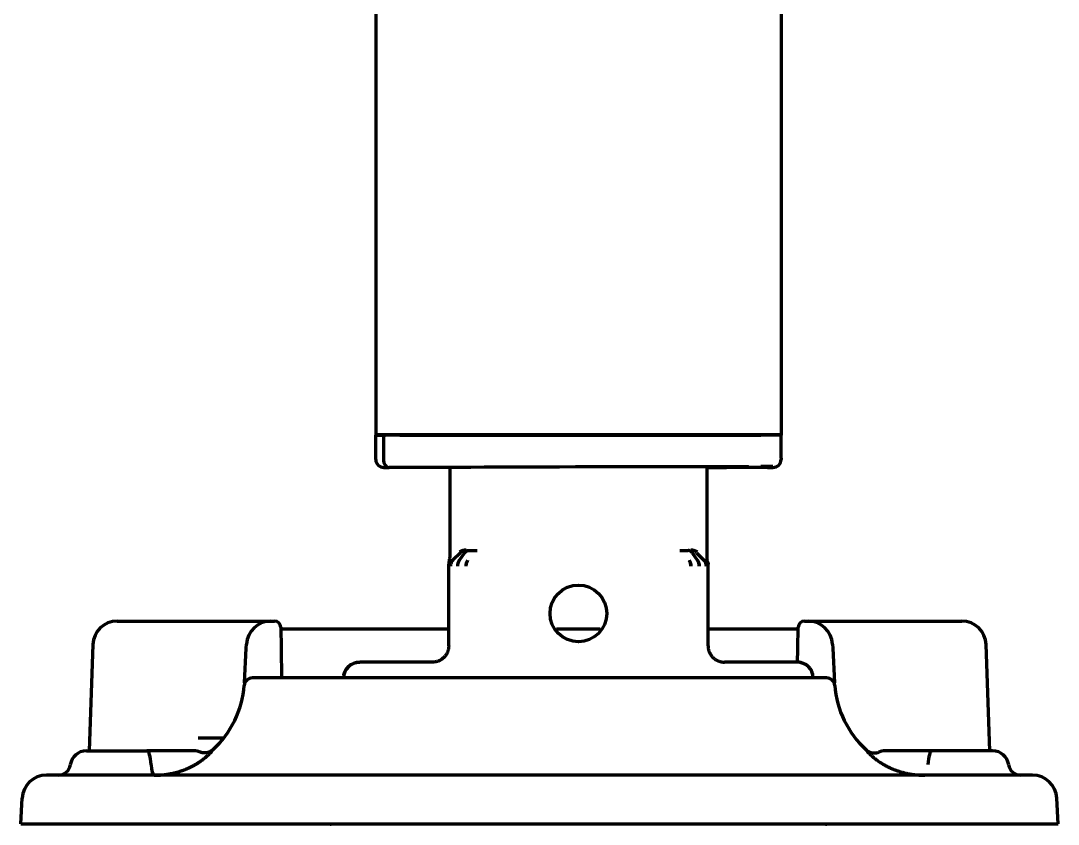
# Model space of a CAD drawing. Header units: inches. Extents: x -3077 to 7201, y 316 to 5463.
# Drawn here: x 6234.9 to 6362.9, y 1905.2 to 2004.3 of the extents above; entities that cross this region are included whole.
import ezdxf

# ---------------------------------------------------------------- set-up
doc = ezdxf.new("R2010")
doc.units = ezdxf.units.IN

msp = doc.modelspace()

# ---------------------------------------------------------------- linework, layer by layer
at = {"linetype": 'Continuous', "lineweight": 70}
for p, q in [((6328.71, 2083.76), (6328.71, 1953.26)), ((6278.71, 2030.31), (6278.71, 1953.26)), ((6278.71, 1953.26), (6278.71, 1953.21)), ((6280.51, 1953.26), (6278.71, 1953.26)), ((6278.71, 1953.21), (6279.44, 1953.21)), ((6278.71, 1950.21), (6278.71, 1953.21)), ((6279.66, 1953.21), (6279.44, 1953.21)), ((6279.66, 1953.21), (6279.89, 1953.21)), ((6279.66, 1953.21), (6279.66, 1950.21)), ((6279.66, 1953.21), (6279.66, 1950.21)), ((6279.81, 1953.21), (6279.96, 1953.26)), ((6281.66, 1953.21), (6279.89, 1953.21)), ((6326.91, 1953.26), (6280.51, 1953.26)), ((6280.96, 1953.26), (6280.81, 1953.21)), ((6281.66, 1953.21), (6326.21, 1953.21)), ((6282.42, 1953.26), (6282.32, 1953.21)), ((6282.42, 1953.26), (6282.32, 1953.21)), ((6291.23, 1953.21), (6291.08, 1953.26)), ((6306.08, 1953.21), (6305.93, 1953.26)), ((6321.64, 1953.21), (6321.49, 1953.26)), ((6328.71, 1953.21), (6326.21, 1953.21)), ((6328.71, 1953.26), (6326.91, 1953.26)), ((6327.61, 1953.21), (6327.46, 1953.26)), ((6328.71, 1953.26), (6328.71, 1953.21)), ((6328.71, 1950.35), (6328.71, 1953.21)), ((6328.71, 1950.35), (6328.71, 1950.21)), ((6280.14, 1949.21), (6280.37, 1949.21)), ((6288.86, 1949.21), (6280.37, 1949.21)), ((6288.86, 1949.21), (6280.37, 1949.21)), ((6287.83, 1949.21), (6287.83, 1938.12)), ((6319.58, 1938.12), (6319.58, 1949.3)), ((6327.04, 1949.21), (6319.58, 1949.21)), ((6327.04, 1949.21), (6319.58, 1949.21)), ((6327.04, 1949.21), (6327.27, 1949.21)), ((6289.15, 1938.7), (6288.21, 1937.76)), ((6289.67, 1938.69), (6289, 1937.74)), ((6290.16, 1938.98), (6291.2, 1938.97)), ((6316.21, 1938.97), (6317.25, 1938.98)), ((6317.74, 1938.69), (6318.41, 1937.74)), ((6318.26, 1938.7), (6319.2, 1937.76)), ((6287.71, 1927.21), (6287.71, 1937.27)), ((6289, 1937.74), (6289, 1937.74)), ((6318.41, 1937.74), (6318.41, 1937.74)), ((6319.71, 1927.21), (6319.71, 1937.27)), ((6246.8, 1930.26), (6252.3, 1930.26)), ((6252.3, 1930.26), (6259.76, 1930.26)), ((6259.76, 1930.26), (6265.75, 1930.26)), ((6265.75, 1930.26), (6266.2, 1930.26)), ((6266.2, 1930.26), (6266.23, 1930.26)), ((6331.61, 1930.26), (6331.58, 1930.26)), ((6331.61, 1930.26), (6332.06, 1930.26)), ((6332.06, 1930.26), (6338.06, 1930.26)), ((6338.06, 1930.26), (6345.51, 1930.26)), ((6345.51, 1930.26), (6351.01, 1930.26)), ((6266.98, 1929.52), (6267.03, 1926.88)), ((6287.71, 1929.26), (6266.99, 1929.26)), ((6306.4, 1929.26), (6301.01, 1929.26)), ((6330.82, 1929.26), (6319.7, 1929.26)), ((6330.78, 1926.88), (6330.83, 1929.52)), ((6243.8, 1927.36), (6243.35, 1914.26)), ((6262.51, 1922.63), (6262.73, 1926.91)), ((6262.73, 1926.91), (6262.76, 1927.41)), ((6267.03, 1926.88), (6267.09, 1923.26)), ((6330.75, 1925.11), (6330.78, 1926.88)), ((6335.05, 1927.41), (6335.08, 1926.91)), ((6335.08, 1926.91), (6335.31, 1922.63)), ((6354.46, 1914.26), (6354.01, 1927.36)), ((6285.71, 1925.21), (6276.72, 1925.21)), ((6330.69, 1925.21), (6321.71, 1925.21)), ((6334.33, 1923.26), (6263.48, 1923.26)), ((6258.91, 1915.81), (6256.81, 1915.81)), ((6259.93, 1915.81), (6258.91, 1915.81)), ((6243, 1914.26), (6250.46, 1914.26)), ((6354.81, 1914.26), (6347.35, 1914.26)), ((6359.74, 1911.26), (6238.07, 1911.26)), ((6234.91, 1905.26), (6235.07, 1908.41)), ((6362.91, 1905.26), (6362.74, 1908.41)), ((6234.91, 1905.26), (6362.91, 1905.26)), ((6275.7, 1905.21), (6273.21, 1905.21)), ((6280.01, 1905.21), (6277.41, 1905.21)), ((6320.66, 1905.21), (6317.82, 1905.21)), ((6334.21, 1905.21), (6321.99, 1905.21))]:
    msp.add_line(p, q, dxfattribs=at)
msp.add_circle((6303.71, 1931.21), 3.5, dxfattribs=at)
for centre, radius, start, end in [((6246.8, 1927.26), 3, 90, 178), ((6265.75, 1927.26), 3, 90, 177), ((6266.23, 1929.51), 0.75, 1, 90), ((6331.58, 1929.51), 0.75, 90, 179), ((6332.06, 1927.26), 3, 3, 90), ((6351.01, 1927.26), 3, 2, 90), ((6263.48, 1922.26), 1, 90, 175.5883), ((6334.33, 1922.26), 1, 4.4117, 90), ((6250.52, 1923.26), 12, 312.3399, 355.5883), ((6347.29, 1923.26), 12, 184.4117, 227.6601), ((6243, 1912.26), 2, 90, 171.7868), ((6354.81, 1912.26), 2, 8.2132, 90), ((6239.54, 1912.76), 1.5, 270, 351.7868), ((6358.27, 1912.76), 1.5, 188.2132, 270), ((6238.07, 1908.26), 3, 90, 177), ((6359.74, 1908.26), 3, 3, 90), ((6273.21, 1905.71), 0.5, 244.1573, 270), ((6334.21, 1905.71), 0.5, 270, 295.8427)]:
    msp.add_arc(centre, radius, start, end, dxfattribs=at)
for centre, major_axis, ratio, start_param, end_param in [((6279.71, 1950.21), (-1, 0), 0.999995, 0, 1.567711), ((6280.37, 1950.21), (0, 1), 0.707107, 1.570796, 3.141593), ((6280.37, 1950.21), (0, 1), 0.707107, 1.570796, 3.141593), ((6327.71, 1950.21), (-1, 0), 0.999995, 1.573882, 3.141593), ((6281.2, 1949.21), (-1.5, 0), 0.003085, 0.00001, 0.785408), ((6303.71, 1949.21), (21, 0.06), 0.003085, 5.569494, 8.63937), ((6326.21, 1949.34), (1.5, 0), 0.003085, 6.283176, 7.853972), ((6326.21, 1949.21), (1.5, 0), 0.003085, 5.497778, 6.283176), ((6289.86, 1938), (-0.707, -0.707), 0.999695, 3.927142, 4.71239), ((6289.5, 1937.04), (-0.017, -1), 0.707053, 3.945502, 4.724738), ((6290.53, 1937.02), (-0.01, -1), 0.707088, 3.940402, 4.719667), ((6316.88, 1937.02), (0.01, -1), 0.707088, 1.563519, 2.342782), ((6317.91, 1937.04), (0.017, -1), 0.707053, 1.558447, 2.337683), ((6318.5, 1937.06), (0.508, -0.861), 0.999795, 1.037568, 1.82282), ((6276.72, 1923.2), (1.41, 1.41), 0.999695, 0.78555, 2.330252), ((6330.69, 1923.2), (-1.41, 1.41), 0.999695, 3.952934, 5.497635), ((6250.46, 1912.26), (0, -2), 0.263465, 1.714146, 3.141593), ((6256.27, 1912.26), (0, -2), 1, 2.752772, 3.14159), ((6341.54, 1912.26), (0, 2), 1, 0, 0.388814), ((6347.35, 1912.26), (0, -2), 0.263455, 3.141593, 4.569043), ((6251.37, 1912.76), (0, 1.5), 0.263454, 1.714146, 3.141591)]:
    msp.add_ellipse(centre, major_axis=major_axis, ratio=ratio, start_param=start_param, end_param=end_param, dxfattribs=at)
for points, knots in [([(6287.75, 1937.55), (6287.78, 1937.64), (6287.8, 1937.74), (6287.82, 1937.88), (6287.82, 1937.95), (6287.83, 1938.04), (6287.83, 1938.08), (6287.83, 1938.09), (6287.83, 1938.1), (6287.83, 1938.11), (6287.83, 1938.12), (6287.83, 1938.12)], [0, 0, 0, 0, 0.5, 0.5, 0.75, 0.875, 0.9375, 0.9375, 0.96875, 0.96875, 1, 1, 1, 1]), ([(6289.84, 1939.01), (6289.76, 1939.01), (6289.69, 1939.01), (6289.55, 1938.99), (6289.48, 1938.98), (6289.38, 1938.95), (6289.35, 1938.94), (6289.29, 1938.91), (6289.26, 1938.9), (6289.21, 1938.87), (6289.18, 1938.85), (6289.13, 1938.82), (6289.1, 1938.8), (6289.08, 1938.78)], [0, 0, 0, 0, 0.25, 0.25, 0.5, 0.5, 0.625, 0.625, 0.75, 0.75, 0.875, 0.875, 1, 1, 1, 1]), ([(6289.67, 1938.69), (6289.7, 1938.73), (6289.74, 1938.77), (6289.78, 1938.82), (6289.79, 1938.83), (6289.81, 1938.85), (6289.82, 1938.85), (6289.85, 1938.88), (6289.87, 1938.89), (6289.94, 1938.93), (6289.98, 1938.95), (6290.04, 1938.97), (6290.05, 1938.97), (6290.07, 1938.97), (6290.07, 1938.97), (6290.08, 1938.97), (6290.08, 1938.98), (6290.09, 1938.98), (6290.12, 1938.98), (6290.14, 1938.98), (6290.16, 1938.98)], [0, 0, 0, 0, 0.25, 0.25, 0.3125, 0.3125, 0.375, 0.375, 0.5, 0.5, 0.75, 0.75, 0.8125, 0.828125, 0.828125, 0.84375, 0.84375, 0.875, 0.875, 1, 1, 1, 1]), ([(6317.74, 1938.69), (6317.71, 1938.73), (6317.68, 1938.77), (6317.62, 1938.83), (6317.6, 1938.85), (6317.57, 1938.87), (6317.56, 1938.88), (6317.54, 1938.89), (6317.53, 1938.9), (6317.47, 1938.93), (6317.43, 1938.95), (6317.37, 1938.97), (6317.36, 1938.97), (6317.34, 1938.97), (6317.34, 1938.97), (6317.34, 1938.97), (6317.33, 1938.98), (6317.32, 1938.98), (6317.29, 1938.98), (6317.27, 1938.98), (6317.25, 1938.98)], [0, 0, 0, 0, 0.25, 0.25, 0.375, 0.375, 0.4375, 0.4375, 0.5, 0.5, 0.75, 0.75, 0.8125, 0.828125, 0.828125, 0.84375, 0.84375, 0.875, 0.875, 1, 1, 1, 1]), ([(6318.26, 1938.7), (6318.22, 1938.75), (6318.11, 1938.83), (6318, 1938.89), (6317.88, 1938.94), (6317.82, 1938.96), (6317.73, 1938.98), (6317.71, 1938.98), (6317.69, 1938.99), (6317.67, 1938.99), (6317.66, 1938.99), (6317.62, 1938.99), (6317.59, 1939), (6317.56, 1939)], [0, 0, 0, 0, 0.25, 0.5, 0.5, 0.75, 0.75, 0.8125, 0.84375, 0.84375, 0.875, 0.875, 1, 1, 1, 1]), ([(6318.34, 1938.78), (6318.29, 1938.82), (6318.23, 1938.85), (6318.12, 1938.91), (6318.06, 1938.94), (6317.93, 1938.98), (6317.87, 1938.99), (6317.72, 1939.01), (6317.65, 1939.01), (6317.57, 1939.01)], [0, 0, 0, 0, 0.25, 0.25, 0.5, 0.5, 0.75, 0.75, 1, 1, 1, 1]), ([(6319.66, 1937.55), (6319.64, 1937.64), (6319.62, 1937.74), (6319.59, 1937.88), (6319.59, 1937.95), (6319.58, 1938.04), (6319.58, 1938.08), (6319.58, 1938.09), (6319.58, 1938.1), (6319.58, 1938.11), (6319.58, 1938.12), (6319.58, 1938.12)], [0, 0, 0, 0, 0.5, 0.5, 0.75, 0.875, 0.9375, 0.9375, 0.96875, 0.96875, 1, 1, 1, 1]), ([(6287.75, 1937.55), (6287.75, 1937.55), (6287.75, 1937.55), (6287.74, 1937.53), (6287.73, 1937.48), (6287.72, 1937.41), (6287.71, 1937.34), (6287.71, 1937.29), (6287.71, 1937.27)], [0, 0, 0, 0, 0.000031, 0.000031, 0.250024, 0.500016, 0.750008, 1, 1, 1, 1]), ([(6288.21, 1937.76), (6288.16, 1937.72), (6288.12, 1937.67), (6288.05, 1937.56), (6288.02, 1937.5), (6287.97, 1937.38), (6287.95, 1937.31), (6287.92, 1937.19), (6287.92, 1937.12), (6287.92, 1937.06)], [0, 0, 0, 0, 0.25, 0.25, 0.5, 0.5, 0.75, 0.75, 1, 1, 1, 1]), ([(6290.03, 1937.73), (6290.03, 1937.73), (6290.03, 1937.73), (6290.02, 1937.7), (6289.99, 1937.65), (6289.94, 1937.58), (6289.91, 1937.49), (6289.88, 1937.4), (6289.86, 1937.31), (6289.84, 1937.22), (6289.83, 1937.12), (6289.83, 1937.06), (6289.82, 1937.02)], [0, 0, 0, 0, 0.00004, 0.00004, 0.125035, 0.25003, 0.375025, 0.50002, 0.625015, 0.75001, 0.875005, 1, 1, 1, 1]), ([(6317.38, 1937.73), (6317.38, 1937.73), (6317.38, 1937.73), (6317.39, 1937.7), (6317.42, 1937.65), (6317.47, 1937.58), (6317.5, 1937.49), (6317.53, 1937.4), (6317.56, 1937.31), (6317.57, 1937.22), (6317.58, 1937.12), (6317.59, 1937.06), (6317.59, 1937.02)], [0, 0, 0, 0, 0.000028, 0.000028, 0.125025, 0.250021, 0.375018, 0.500014, 0.625011, 0.750007, 0.875004, 1, 1, 1, 1]), ([(6319.2, 1937.76), (6319.25, 1937.72), (6319.29, 1937.67), (6319.35, 1937.58), (6319.36, 1937.56), (6319.39, 1937.5), (6319.41, 1937.47), (6319.44, 1937.38), (6319.46, 1937.32), (6319.48, 1937.22), (6319.49, 1937.19), (6319.49, 1937.15), (6319.49, 1937.14), (6319.49, 1937.12), (6319.49, 1937.11), (6319.5, 1937.09), (6319.5, 1937.07), (6319.5, 1937.06)], [0, 0, 0, 0, 0.25, 0.25, 0.375, 0.375, 0.5, 0.5, 0.75, 0.75, 0.875, 0.875, 0.90625, 0.90625, 0.9375, 0.9375, 1, 1, 1, 1]), ([(6319.66, 1937.55), (6319.66, 1937.55), (6319.66, 1937.55), (6319.67, 1937.53), (6319.68, 1937.48), (6319.7, 1937.41), (6319.7, 1937.34), (6319.71, 1937.29), (6319.71, 1937.27)], [0, 0, 0, 0, 0.000031, 0.000031, 0.250024, 0.500016, 0.750008, 1, 1, 1, 1]), ([(6274.77, 1923.64), (6274.78, 1923.69), (6274.79, 1923.74), (6274.82, 1923.82), (6274.83, 1923.85), (6274.85, 1923.91), (6274.86, 1923.94), (6274.92, 1924.09), (6274.98, 1924.21), (6275.09, 1924.37), (6275.13, 1924.42), (6275.19, 1924.5), (6275.22, 1924.52), (6275.26, 1924.57), (6275.28, 1924.6), (6275.4, 1924.71), (6275.5, 1924.79), (6275.63, 1924.89), (6275.66, 1924.9), (6275.7, 1924.93), (6275.72, 1924.94), (6275.75, 1924.95), (6275.82, 1924.99), (6275.89, 1925.03), (6276.07, 1925.1), (6276.2, 1925.14), (6276.36, 1925.17), (6276.39, 1925.18), (6276.46, 1925.19), (6276.49, 1925.19), (6276.59, 1925.2), (6276.65, 1925.21), (6276.72, 1925.21)], [0, 0, 0, 0, 0.056381, 0.056381, 0.092674, 0.092674, 0.128967, 0.128967, 0.274139, 0.274139, 0.346725, 0.346725, 0.383018, 0.383018, 0.419312, 0.419312, 0.564484, 0.564484, 0.600777, 0.600777, 0.618923, 0.618923, 0.63707, 0.709656, 0.709656, 0.854828, 0.854828, 0.891121, 0.891121, 0.927414, 0.927414, 1, 1, 1, 1]), ([(6332.63, 1923.69), (6332.62, 1923.72), (6332.61, 1923.75), (6332.6, 1923.82), (6332.59, 1923.85), (6332.56, 1923.91), (6332.55, 1923.94), (6332.49, 1924.09), (6332.43, 1924.21), (6332.32, 1924.37), (6332.28, 1924.42), (6332.22, 1924.5), (6332.2, 1924.52), (6332.15, 1924.57), (6332.13, 1924.6), (6332.01, 1924.71), (6331.91, 1924.79), (6331.78, 1924.89), (6331.75, 1924.9), (6331.71, 1924.93), (6331.69, 1924.94), (6331.66, 1924.95), (6331.59, 1924.99), (6331.52, 1925.03), (6331.34, 1925.1), (6331.21, 1925.14), (6331.05, 1925.17), (6331.02, 1925.18), (6330.95, 1925.19), (6330.92, 1925.19), (6330.82, 1925.2), (6330.76, 1925.21), (6330.69, 1925.21)], [0, 0, 0, 0, 0.035877, 0.035877, 0.072958, 0.072958, 0.11004, 0.11004, 0.258367, 0.258367, 0.33253, 0.33253, 0.369612, 0.369612, 0.406693, 0.406693, 0.55502, 0.55502, 0.592102, 0.592102, 0.610642, 0.610642, 0.629183, 0.703347, 0.703347, 0.851673, 0.851673, 0.888755, 0.888755, 0.925837, 0.925837, 1, 1, 1, 1]), ([(6254.68, 1914.26), (6254.35, 1914.26), (6254.02, 1914.26), (6253.53, 1914.26), (6253.36, 1914.26), (6253.02, 1914.26), (6252.85, 1914.26), (6252.5, 1914.26), (6252.33, 1914.26), (6252.06, 1914.26), (6251.97, 1914.26), (6251.79, 1914.26), (6251.7, 1914.26), (6251.42, 1914.26), (6251.23, 1914.26), (6250.85, 1914.26), (6250.66, 1914.26), (6250.46, 1914.26)], [0, 0, 0, 0, 0.25, 0.25, 0.375, 0.375, 0.5, 0.5, 0.625, 0.625, 0.6875, 0.6875, 0.75, 0.75, 0.875, 0.875, 1, 1, 1, 1]), ([(6256.27, 1914.26), (6256.27, 1914.26), (6256.26, 1914.26), (6256.23, 1914.26), (6256.2, 1914.26), (6256.14, 1914.26), (6256.1, 1914.26), (6256.02, 1914.26), (6256, 1914.26), (6255.95, 1914.26), (6255.94, 1914.26), (6255.91, 1914.26), (6255.89, 1914.26), (6255.81, 1914.26), (6255.73, 1914.26), (6255.57, 1914.26), (6255.48, 1914.26), (6255.35, 1914.26), (6255.33, 1914.26), (6255.28, 1914.26), (6255.25, 1914.26), (6255.17, 1914.26), (6255.11, 1914.26), (6254.94, 1914.26), (6254.81, 1914.26), (6254.68, 1914.26)], [0, 0, 0, 0, 0.120168, 0.120168, 0.245859, 0.245859, 0.371549, 0.371549, 0.434394, 0.434394, 0.465816, 0.465816, 0.497239, 0.497239, 0.622929, 0.622929, 0.74862, 0.74862, 0.780042, 0.780042, 0.811465, 0.811465, 0.87431, 0.87431, 1, 1, 1, 1]), ([(6257.12, 1913), (6257.13, 1913.01), (6257.14, 1913.02), (6257.16, 1913.03), (6257.18, 1913.05), (6257.21, 1913.06), (6257.23, 1913.08), (6257.25, 1913.09), (6257.27, 1913.11), (6257.29, 1913.12), (6257.31, 1913.14), (6257.33, 1913.15), (6257.35, 1913.17), (6257.37, 1913.18), (6257.39, 1913.2), (6257.41, 1913.21), (6257.43, 1913.23), (6257.45, 1913.24), (6257.47, 1913.26), (6257.49, 1913.27), (6257.51, 1913.29), (6257.53, 1913.3), (6257.55, 1913.32), (6257.57, 1913.33), (6257.59, 1913.35), (6257.6, 1913.36), (6257.62, 1913.38), (6257.64, 1913.39), (6257.66, 1913.41), (6257.68, 1913.42), (6257.69, 1913.44), (6257.71, 1913.45), (6257.73, 1913.47), (6257.75, 1913.48), (6257.76, 1913.5), (6257.78, 1913.51), (6257.84, 1913.57), (6257.94, 1913.65), (6258.06, 1913.77), (6258.17, 1913.87), (6258.26, 1913.97), (6258.35, 1914.07), (6258.42, 1914.15), (6258.48, 1914.22), (6258.51, 1914.26), (6258.53, 1914.29), (6258.54, 1914.3), (6258.55, 1914.31), (6258.56, 1914.32), (6258.57, 1914.33), (6258.57, 1914.34), (6258.58, 1914.35), (6258.59, 1914.36), (6258.59, 1914.37), (6258.59, 1914.37), (6258.6, 1914.38), (6258.6, 1914.38), (6258.6, 1914.38), (6258.6, 1914.38), (6258.6, 1914.39), (6258.6, 1914.39), (6258.6, 1914.39)], [0, 0, 0, 0, 0.005981, 0.011979, 0.017993, 0.024024, 0.030072, 0.036136, 0.042216, 0.048312, 0.054424, 0.060552, 0.066696, 0.072855, 0.07903, 0.085221, 0.091427, 0.097648, 0.103885, 0.110137, 0.116404, 0.122686, 0.128984, 0.135296, 0.141623, 0.147964, 0.154321, 0.160692, 0.167078, 0.173478, 0.179893, 0.186322, 0.192766, 0.199223, 0.205695, 0.212182, 0.218682, 0.277307, 0.334296, 0.389687, 0.443531, 0.513013, 0.578894, 0.641314, 0.700366, 0.720227, 0.739948, 0.759533, 0.778983, 0.798302, 0.817491, 0.83655, 0.855481, 0.874285, 0.892964, 0.911522, 0.92996, 0.94828, 0.966483, 0.984571, 1, 1, 1, 1]), ([(6339.21, 1914.39), (6339.21, 1914.39), (6339.21, 1914.38), (6339.21, 1914.38), (6339.21, 1914.38), (6339.21, 1914.38), (6339.21, 1914.38), (6339.21, 1914.38), (6339.21, 1914.38), (6339.21, 1914.37), (6339.22, 1914.37), (6339.22, 1914.37), (6339.22, 1914.37), (6339.22, 1914.36), (6339.23, 1914.36), (6339.23, 1914.35), (6339.24, 1914.34), (6339.25, 1914.32), (6339.27, 1914.3), (6339.3, 1914.27), (6339.33, 1914.22), (6339.39, 1914.15), (6339.46, 1914.07), (6339.55, 1913.97), (6339.65, 1913.87), (6339.75, 1913.77), (6339.87, 1913.65), (6339.97, 1913.56), (6340.05, 1913.5), (6340.08, 1913.47), (6340.12, 1913.44), (6340.16, 1913.41), (6340.19, 1913.37), (6340.23, 1913.34), (6340.27, 1913.31), (6340.31, 1913.28), (6340.35, 1913.25), (6340.39, 1913.22), (6340.43, 1913.19), (6340.47, 1913.16), (6340.52, 1913.12), (6340.56, 1913.09), (6340.6, 1913.06), (6340.65, 1913.03), (6340.68, 1913.01), (6340.69, 1913)], [0, 0, 0, 0, 0.029105, 0.038847, 0.048609, 0.058391, 0.068194, 0.078018, 0.087864, 0.09773, 0.107619, 0.117529, 0.127462, 0.137417, 0.147396, 0.157398, 0.192275, 0.227923, 0.264352, 0.301579, 0.36045, 0.422688, 0.488383, 0.557676, 0.611378, 0.666619, 0.723453, 0.781915, 0.795247, 0.808519, 0.821731, 0.834881, 0.84797, 0.860996, 0.87396, 0.886861, 0.899697, 0.912469, 0.925176, 0.937816, 0.95039, 0.962897, 0.975334, 0.987703, 1, 1, 1, 1]), ([(6339.21, 1914.39), (6339.26, 1914.34), (6339.32, 1914.29), (6339.44, 1914.21), (6339.51, 1914.17), (6339.64, 1914.11), (6339.71, 1914.08), (6339.85, 1914.04), (6339.92, 1914.02), (6340.07, 1914), (6340.14, 1914), (6340.28, 1913.99), (6340.35, 1914), (6340.48, 1914.02), (6340.55, 1914.03), (6340.67, 1914.06), (6340.73, 1914.08), (6340.79, 1914.11)], [0, 0, 0, 0, 0.125, 0.125, 0.25, 0.25, 0.375, 0.375, 0.5, 0.5, 0.625, 0.625, 0.75, 0.75, 0.875, 0.875, 1, 1, 1, 1]), ([(6343.13, 1914.26), (6343.1, 1914.26), (6343.06, 1914.26), (6343, 1914.26), (6342.91, 1914.26), (6342.82, 1914.26), (6342.64, 1914.26), (6342.54, 1914.26), (6342.39, 1914.26), (6342.34, 1914.26), (6342.27, 1914.26), (6342.25, 1914.26), (6342.21, 1914.26), (6342.1, 1914.26), (6342.01, 1914.26), (6341.91, 1914.26), (6341.87, 1914.26), (6341.83, 1914.26), (6341.82, 1914.26), (6341.79, 1914.26), (6341.78, 1914.26), (6341.72, 1914.26), (6341.67, 1914.26), (6341.61, 1914.26), (6341.58, 1914.26), (6341.55, 1914.26), (6341.54, 1914.26), (6341.54, 1914.26)], [0, 0, 0, 0, 0.031409, 0.031409, 0.062818, 0.125636, 0.125636, 0.251273, 0.251273, 0.314091, 0.314091, 0.3455, 0.3455, 0.376909, 0.502546, 0.502546, 0.565364, 0.565364, 0.596773, 0.596773, 0.628182, 0.628182, 0.753819, 0.753819, 0.879455, 0.879455, 1, 1, 1, 1]), ([(6347.35, 1914.26), (6347.15, 1914.26), (6346.96, 1914.26), (6346.68, 1914.26), (6346.58, 1914.26), (6346.39, 1914.26), (6346.3, 1914.26), (6345.84, 1914.26), (6345.48, 1914.26), (6345.05, 1914.26), (6344.96, 1914.26), (6344.79, 1914.26), (6344.71, 1914.26), (6344.45, 1914.26), (6344.29, 1914.26), (6343.79, 1914.26), (6343.46, 1914.26), (6343.13, 1914.26)], [0, 0, 0, 0, 0.125, 0.125, 0.1875, 0.1875, 0.25, 0.25, 0.5, 0.5, 0.5625, 0.5625, 0.625, 0.625, 0.75, 0.75, 1, 1, 1, 1]), ([(6251.37, 1911.26), (6251.39, 1911.26), (6251.42, 1911.26), (6251.46, 1911.26), (6251.51, 1911.26), (6251.55, 1911.26), (6251.59, 1911.26), (6251.64, 1911.26), (6251.68, 1911.26), (6251.72, 1911.26), (6251.77, 1911.26), (6251.81, 1911.26), (6251.85, 1911.27), (6251.9, 1911.27), (6251.94, 1911.27), (6251.99, 1911.27), (6252.03, 1911.28), (6252.07, 1911.28), (6252.12, 1911.28), (6252.16, 1911.28), (6252.2, 1911.29), (6252.25, 1911.29), (6252.29, 1911.29), (6252.33, 1911.3), (6252.38, 1911.3), (6252.42, 1911.31), (6252.46, 1911.31), (6252.51, 1911.31), (6252.55, 1911.32), (6252.59, 1911.32), (6252.64, 1911.33), (6252.68, 1911.33), (6252.72, 1911.34), (6252.77, 1911.34), (6252.81, 1911.35), (6252.85, 1911.36), (6252.89, 1911.36), (6252.94, 1911.37), (6252.98, 1911.37), (6253.02, 1911.38), (6253.07, 1911.39), (6253.11, 1911.39), (6253.15, 1911.4), (6253.19, 1911.41), (6253.24, 1911.42), (6253.28, 1911.42), (6253.32, 1911.43), (6253.36, 1911.44), (6253.41, 1911.45), (6253.45, 1911.45), (6253.49, 1911.46), (6253.53, 1911.47), (6253.57, 1911.48), (6253.62, 1911.49), (6253.66, 1911.5), (6253.7, 1911.51), (6253.74, 1911.52), (6253.78, 1911.53), (6253.82, 1911.54), (6253.87, 1911.55), (6253.91, 1911.56), (6253.95, 1911.57), (6253.99, 1911.58), (6254.03, 1911.59), (6254.07, 1911.6), (6254.11, 1911.61), (6254.15, 1911.62), (6254.19, 1911.63), (6254.23, 1911.64), (6254.27, 1911.65), (6254.32, 1911.67), (6254.36, 1911.68), (6254.4, 1911.69), (6254.44, 1911.7), (6254.48, 1911.71), (6254.52, 1911.73), (6254.57, 1911.74), (6254.63, 1911.76), (6254.71, 1911.79), (6254.79, 1911.82), (6254.87, 1911.84), (6254.94, 1911.87), (6255.02, 1911.9), (6255.1, 1911.93), (6255.18, 1911.96), (6255.25, 1911.99), (6255.33, 1912.02), (6255.41, 1912.05), (6255.48, 1912.09), (6255.56, 1912.12), (6255.63, 1912.15), (6255.71, 1912.19), (6255.78, 1912.22), (6255.86, 1912.26), (6255.93, 1912.3), (6256, 1912.33), (6256.08, 1912.37), (6256.15, 1912.41), (6256.22, 1912.45), (6256.29, 1912.49), (6256.36, 1912.53), (6256.44, 1912.57), (6256.51, 1912.61), (6256.58, 1912.65), (6256.65, 1912.69), (6256.72, 1912.73), (6256.78, 1912.78), (6256.85, 1912.82), (6256.92, 1912.87), (6256.99, 1912.91), (6257.05, 1912.95), (6257.1, 1912.98), (6257.12, 1913)], [0, 0, 0, 0, 0.006366, 0.012739, 0.019119, 0.025506, 0.031899, 0.0383, 0.044708, 0.051122, 0.057542, 0.06397, 0.070404, 0.076844, 0.083291, 0.089744, 0.096204, 0.10267, 0.109142, 0.115621, 0.122106, 0.128598, 0.135096, 0.1416, 0.14811, 0.154627, 0.16115, 0.167679, 0.174215, 0.180756, 0.187304, 0.193857, 0.200417, 0.206983, 0.213555, 0.220133, 0.226717, 0.233307, 0.239902, 0.246504, 0.253112, 0.259725, 0.266344, 0.272969, 0.2796, 0.286236, 0.292878, 0.299525, 0.306178, 0.312837, 0.319501, 0.326171, 0.332846, 0.339527, 0.346213, 0.352904, 0.359602, 0.366304, 0.373012, 0.379725, 0.386443, 0.393167, 0.399896, 0.40663, 0.413369, 0.420114, 0.426863, 0.433618, 0.440378, 0.447143, 0.453913, 0.460688, 0.467469, 0.474254, 0.481044, 0.487839, 0.494639, 0.508034, 0.521492, 0.535014, 0.5486, 0.562249, 0.575962, 0.589737, 0.603575, 0.617475, 0.631436, 0.64546, 0.659546, 0.673693, 0.687901, 0.70217, 0.7165, 0.73089, 0.74534, 0.75985, 0.774421, 0.78905, 0.80374, 0.818488, 0.833295, 0.84816, 0.863085, 0.878067, 0.893108, 0.908207, 0.923363, 0.938576, 0.953847, 0.969175, 0.984559, 1, 1, 1, 1]), ([(6340.69, 1913), (6340.7, 1912.99), (6340.73, 1912.98), (6340.76, 1912.95), (6340.79, 1912.93), (6340.83, 1912.91), (6340.86, 1912.88), (6340.9, 1912.86), (6340.93, 1912.84), (6340.97, 1912.82), (6341, 1912.79), (6341.04, 1912.77), (6341.07, 1912.75), (6341.11, 1912.73), (6341.14, 1912.71), (6341.18, 1912.69), (6341.21, 1912.66), (6341.25, 1912.64), (6341.28, 1912.62), (6341.32, 1912.6), (6341.36, 1912.58), (6341.39, 1912.56), (6341.43, 1912.54), (6341.46, 1912.52), (6341.5, 1912.5), (6341.54, 1912.48), (6341.57, 1912.46), (6341.61, 1912.44), (6341.65, 1912.42), (6341.69, 1912.4), (6341.72, 1912.38), (6341.76, 1912.36), (6341.8, 1912.34), (6341.83, 1912.32), (6341.87, 1912.3), (6341.91, 1912.28), (6341.95, 1912.26), (6341.99, 1912.24), (6342.02, 1912.23), (6342.06, 1912.21), (6342.1, 1912.19), (6342.14, 1912.17), (6342.18, 1912.16), (6342.21, 1912.14), (6342.25, 1912.12), (6342.29, 1912.1), (6342.33, 1912.09), (6342.37, 1912.07), (6342.41, 1912.05), (6342.45, 1912.04), (6342.49, 1912.02), (6342.52, 1912), (6342.56, 1911.99), (6342.6, 1911.97), (6342.64, 1911.96), (6342.68, 1911.94), (6342.72, 1911.93), (6342.76, 1911.91), (6342.8, 1911.9), (6342.84, 1911.88), (6342.88, 1911.87), (6342.92, 1911.85), (6342.96, 1911.84), (6343, 1911.83), (6343.04, 1911.81), (6343.08, 1911.8), (6343.12, 1911.79), (6343.26, 1911.74), (6343.52, 1911.66), (6343.89, 1911.56), (6344.27, 1911.47), (6344.56, 1911.42), (6344.74, 1911.39), (6344.83, 1911.37), (6344.92, 1911.36), (6345, 1911.35), (6345.09, 1911.34), (6345.18, 1911.33), (6345.27, 1911.32), (6345.36, 1911.31), (6345.45, 1911.3), (6345.54, 1911.29), (6345.62, 1911.29), (6345.71, 1911.28), (6345.8, 1911.27), (6345.89, 1911.27), (6345.98, 1911.26), (6346.07, 1911.26), (6346.17, 1911.26), (6346.26, 1911.26), (6346.35, 1911.26), (6346.41, 1911.26), (6346.44, 1911.26)], [0, 0, 0, 0, 0.007905, 0.015796, 0.023671, 0.031531, 0.039376, 0.047206, 0.055021, 0.06282, 0.070604, 0.078373, 0.086127, 0.093865, 0.101588, 0.109296, 0.116988, 0.124665, 0.132326, 0.139972, 0.147602, 0.155217, 0.162816, 0.170399, 0.177967, 0.185518, 0.193055, 0.200575, 0.20808, 0.215569, 0.223043, 0.2305, 0.237942, 0.245367, 0.252777, 0.26017, 0.267548, 0.27491, 0.282255, 0.289584, 0.296897, 0.304194, 0.311475, 0.31874, 0.325988, 0.333221, 0.340437, 0.347636, 0.354819, 0.361986, 0.369136, 0.37627, 0.383387, 0.390488, 0.397572, 0.404639, 0.41169, 0.418724, 0.425741, 0.432742, 0.439726, 0.446693, 0.453644, 0.460577, 0.467494, 0.474394, 0.481276, 0.488142, 0.550495, 0.612099, 0.672931, 0.732973, 0.746426, 0.759869, 0.773302, 0.786725, 0.800139, 0.813542, 0.826934, 0.840316, 0.853687, 0.867047, 0.880396, 0.893734, 0.907061, 0.920376, 0.93368, 0.946971, 0.960249, 0.973514, 0.986764, 1, 1, 1, 1])]:
    msp.add_open_spline(points, degree=3, knots=knots, dxfattribs=at)
for points in [[(6289, 1937.74), (6288.98, 1937.72), (6288.95, 1937.67), (6288.91, 1937.59), (6288.88, 1937.51), (6288.85, 1937.42), (6288.82, 1937.33), (6288.8, 1937.24), (6288.79, 1937.14), (6288.79, 1937.07), (6288.79, 1937.04)], [(6318.41, 1937.74), (6318.43, 1937.72), (6318.46, 1937.67), (6318.5, 1937.59), (6318.54, 1937.51), (6318.57, 1937.42), (6318.59, 1937.33), (6318.61, 1937.24), (6318.62, 1937.14), (6318.62, 1937.07), (6318.62, 1937.04)], [(6287.71, 1927.21), (6287.71, 1927.15), (6287.7, 1927.04), (6287.68, 1926.88), (6287.65, 1926.71), (6287.6, 1926.56), (6287.54, 1926.4), (6287.47, 1926.25), (6287.38, 1926.11), (6287.29, 1925.98), (6287.18, 1925.85), (6287.06, 1925.73), (6286.94, 1925.63), (6286.8, 1925.53), (6286.66, 1925.44), (6286.51, 1925.37), (6286.36, 1925.31), (6286.2, 1925.26), (6286.04, 1925.23), (6285.87, 1925.21), (6285.76, 1925.21), (6285.71, 1925.21)], [(6319.71, 1927.21), (6319.71, 1927.15), (6319.71, 1927.04), (6319.73, 1926.88), (6319.76, 1926.71), (6319.81, 1926.56), (6319.87, 1926.4), (6319.94, 1926.25), (6320.03, 1926.11), (6320.13, 1925.98), (6320.23, 1925.85), (6320.35, 1925.73), (6320.48, 1925.63), (6320.61, 1925.53), (6320.75, 1925.44), (6320.9, 1925.37), (6321.06, 1925.31), (6321.21, 1925.26), (6321.38, 1925.23), (6321.54, 1925.21), (6321.65, 1925.21), (6321.71, 1925.21)]]:
    msp.add_open_spline(points, degree=3, dxfattribs=at)
msp.add_rational_spline([(6258.6, 1914.39), (6258.15, 1913.97), (6257.56, 1913.89), (6257.03, 1914.11)], [1.01799767584, 0.964926598344, 1.02922647856, 1.21089731649], degree=3, dxfattribs=at)

doc.saveas('drawing.dxf')
